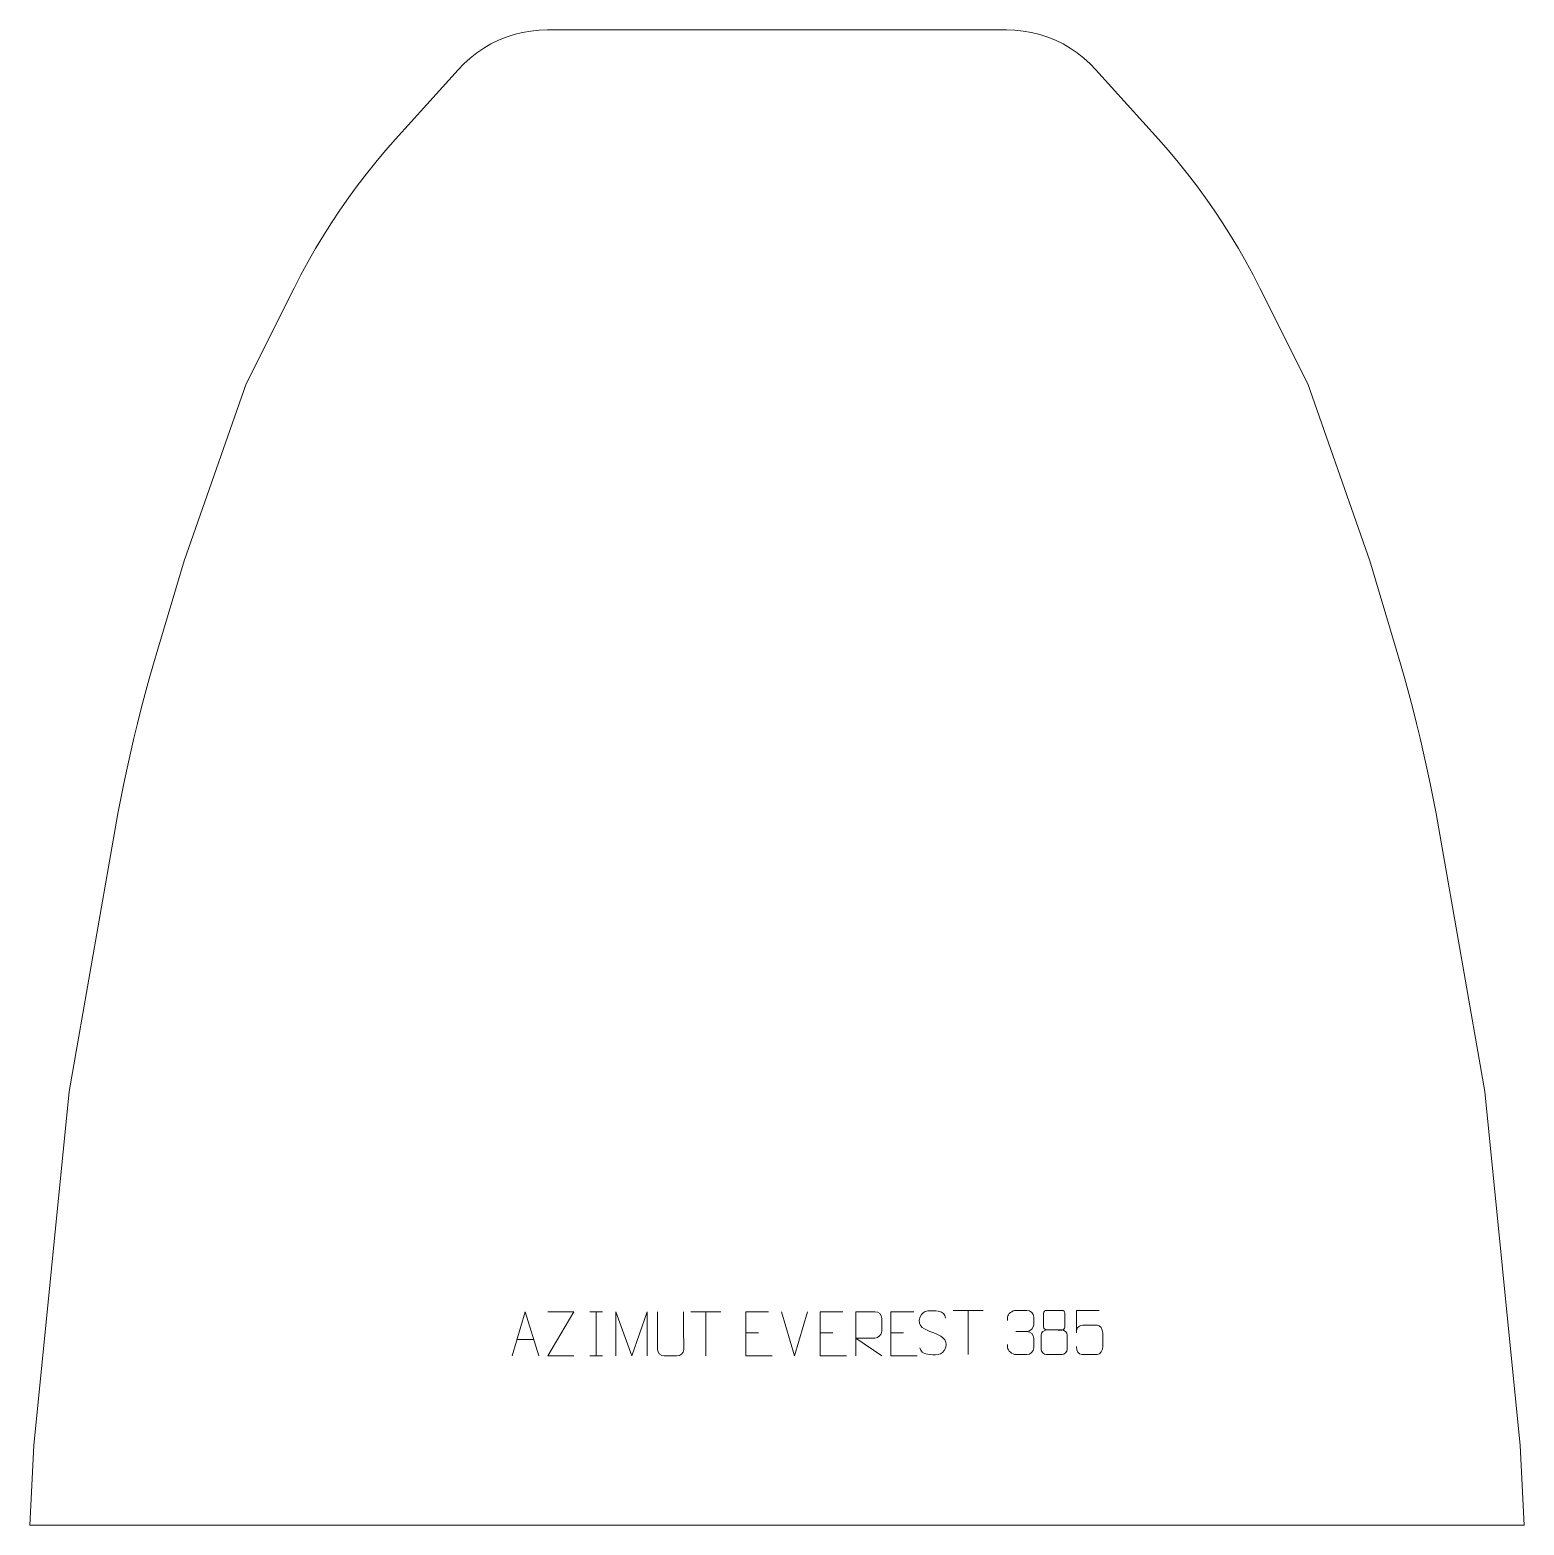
# Model space of a CAD drawing. Header units: millimetres. Extents: x -422 to 422, y 580 to 1425.
import ezdxf

# ---------------------------------------------------------------- set-up
doc = ezdxf.new("R2010")
doc.units = ezdxf.units.MM
doc.header["$MEASUREMENT"] = 0
doc.layers.add('layer 1', color=7, linetype='Continuous')

msp = doc.modelspace()

# ---------------------------------------------------------------- linework, layer by layer
at = {"layer": 'layer 1', "color": 242, "lineweight": 9}
msp.add_open_spline([(-129.7174, 1424.999), (-129.7174, 1424.999), (129.7174, 1424.999), (129.7174, 1424.999), (129.7174, 1424.999), (129.7174, 1424.999), (134.4625, 1424.8328), (134.4625, 1424.8328), (134.4625, 1424.8328), (134.4625, 1424.8328), (139.1842, 1424.3356), (139.1842, 1424.3356), (139.1842, 1424.3356), (139.1842, 1424.3356), (143.8593, 1423.5116), (143.8593, 1423.5116), (143.8593, 1423.5116), (143.8593, 1423.5116), (148.465, 1422.3637), (148.465, 1422.3637), (148.465, 1422.3637), (148.465, 1422.3637), (152.979, 1420.8955), (152.979, 1420.8955), (152.979, 1420.8955), (152.979, 1420.8955), (157.381, 1419.1167), (157.381, 1419.1167), (157.381, 1419.1167), (157.381, 1419.1167), (161.6481, 1417.0338), (161.6481, 1417.0338), (161.6481, 1417.0338), (161.6481, 1417.0338), (165.7587, 1414.6615), (165.7587, 1414.6615), (165.7587, 1414.6615), (165.7587, 1414.6615), (169.6934, 1412.0049), (169.6934, 1412.0049), (169.6934, 1412.0049), (169.6934, 1412.0049), (173.4335, 1409.0818), (173.4335, 1409.0818), (173.4335, 1409.0818), (173.4335, 1409.0818), (176.9612, 1405.9047), (176.9612, 1405.9047), (176.9612, 1405.9047), (176.9612, 1405.9047), (180.2579, 1402.49), (180.2579, 1402.49), (180.2579, 1402.49), (180.2579, 1402.49), (215.6515, 1363.1627), (215.6515, 1363.1627), (215.6515, 1363.1627), (215.6515, 1363.1627), (221.2708, 1356.7786), (221.2708, 1356.7786), (221.2708, 1356.7786), (221.2708, 1356.7786), (226.7451, 1350.2674), (226.7451, 1350.2674), (226.7451, 1350.2674), (226.7451, 1350.2674), (232.0715, 1343.6361), (232.0715, 1343.6361), (232.0715, 1343.6361), (232.0715, 1343.6361), (237.2488, 1336.8872), (237.2488, 1336.8872), (237.2488, 1336.8872), (237.2488, 1336.8872), (242.2726, 1330.0238), (242.2726, 1330.0238), (242.2726, 1330.0238), (242.2726, 1330.0238), (247.1408, 1323.0493), (247.1408, 1323.0493), (247.1408, 1323.0493), (247.1408, 1323.0493), (251.8519, 1315.9675), (251.8519, 1315.9675), (251.8519, 1315.9675), (251.8519, 1315.9675), (256.4039, 1308.7822), (256.4039, 1308.7822), (256.4039, 1308.7822), (256.4039, 1308.7822), (260.7912, 1301.4966), (260.7912, 1301.4966), (260.7912, 1301.4966), (260.7912, 1301.4966), (265.0158, 1294.1132), (265.0158, 1294.1132), (265.0158, 1294.1132), (265.0158, 1294.1132), (269.0741, 1286.6381), (269.0741, 1286.6381), (269.0741, 1286.6381), (269.0741, 1286.6381), (272.9627, 1279.0738), (272.9627, 1279.0738), (272.9627, 1279.0738), (272.9627, 1279.0738), (299.9999, 1224.9989), (299.9999, 1224.9989), (299.9999, 1224.9989), (299.9999, 1224.9989), (335.0008, 1124.9999), (335.0008, 1124.9999), (335.0008, 1124.9999), (335.0008, 1124.9999), (350.0007, 1074.9991), (350.0007, 1074.9991), (350.0007, 1074.9991), (350.0007, 1074.9991), (352.4551, 1066.6624), (352.4551, 1066.6624), (352.4551, 1066.6624), (352.4551, 1066.6624), (354.8294, 1058.3045), (354.8294, 1058.3045), (354.8294, 1058.3045), (354.8294, 1058.3045), (357.1216, 1049.9212), (357.1216, 1049.9212), (357.1216, 1049.9212), (357.1216, 1049.9212), (359.3297, 1041.5166), (359.3297, 1041.5166), (359.3297, 1041.5166), (359.3297, 1041.5166), (361.4571, 1033.0907), (361.4571, 1033.0907), (361.4571, 1033.0907), (361.4571, 1033.0907), (363.499, 1024.643), (363.499, 1024.643), (363.499, 1024.643), (363.499, 1024.643), (365.4582, 1016.1776), (365.4582, 1016.1776), (365.4582, 1016.1776), (365.4582, 1016.1776), (367.3339, 1007.6925), (367.3339, 1007.6925), (367.3339, 1007.6925), (367.3339, 1007.6925), (369.1269, 999.1896), (369.1269, 999.1896), (369.1269, 999.1896), (369.1269, 999.1896), (370.8343, 990.6684), (370.8343, 990.6684), (370.8343, 990.6684), (370.8343, 990.6684), (372.4595, 982.1316), (372.4595, 982.1316), (372.4595, 982.1316), (372.4595, 982.1316), (373.9986, 973.5785), (373.9986, 973.5785), (373.9986, 973.5785), (373.9986, 973.5785), (399.9994, 824.9987), (399.9994, 824.9987), (399.9994, 824.9987), (399.9994, 824.9987), (419.9999, 624.9986), (419.9999, 624.9986), (419.9999, 624.9986), (419.9999, 624.9986), (422.2505, 579.9988), (422.2505, 579.9988), (422.2505, 579.9988), (422.2505, 579.9988), (-422.249, 579.9988), (-422.249, 579.9988), (-422.249, 579.9988), (-422.249, 579.9988), (-419.9999, 624.9986), (-419.9999, 624.9986), (-419.9999, 624.9986), (-419.9999, 624.9986), (-399.999, 824.9987), (-399.999, 824.9987), (-399.999, 824.9987), (-399.999, 824.9987), (-373.9967, 973.5785), (-373.9967, 973.5785), (-373.9967, 973.5785), (-373.9967, 973.5785), (-372.4576, 982.1316), (-372.4576, 982.1316), (-372.4576, 982.1316), (-372.4576, 982.1316), (-370.8323, 990.6684), (-370.8323, 990.6684), (-370.8323, 990.6684), (-370.8323, 990.6684), (-369.1249, 999.1896), (-369.1249, 999.1896), (-369.1249, 999.1896), (-369.1249, 999.1896), (-367.3319, 1007.6925), (-367.3319, 1007.6925), (-367.3319, 1007.6925), (-367.3319, 1007.6925), (-365.4563, 1016.1776), (-365.4563, 1016.1776), (-365.4563, 1016.1776), (-365.4563, 1016.1776), (-363.497, 1024.643), (-363.497, 1024.643), (-363.497, 1024.643), (-363.497, 1024.643), (-361.4552, 1033.0907), (-361.4552, 1033.0907), (-361.4552, 1033.0907), (-361.4552, 1033.0907), (-359.3297, 1041.5166), (-359.3297, 1041.5166), (-359.3297, 1041.5166), (-359.3297, 1041.5166), (-357.1196, 1049.9212), (-357.1196, 1049.9212), (-357.1196, 1049.9212), (-357.1196, 1049.9212), (-354.8294, 1058.3045), (-354.8294, 1058.3045), (-354.8294, 1058.3045), (-354.8294, 1058.3045), (-352.4551, 1066.6624), (-352.4551, 1066.6624), (-352.4551, 1066.6624), (-352.4551, 1066.6624), (-349.9987, 1074.9991), (-349.9987, 1074.9991), (-349.9987, 1074.9991), (-349.9987, 1074.9991), (-334.9988, 1124.9999), (-334.9988, 1124.9999), (-334.9988, 1124.9999), (-334.9988, 1124.9999), (-299.9984, 1224.9989), (-299.9984, 1224.9989), (-299.9984, 1224.9989), (-299.9984, 1224.9989), (-272.9628, 1279.0738), (-272.9628, 1279.0738), (-272.9628, 1279.0738), (-272.9628, 1279.0738), (-269.0722, 1286.6381), (-269.0722, 1286.6381), (-269.0722, 1286.6381), (-269.0722, 1286.6381), (-265.0158, 1294.1132), (-265.0158, 1294.1132), (-265.0158, 1294.1132), (-265.0158, 1294.1132), (-260.7912, 1301.4966), (-260.7912, 1301.4966), (-260.7912, 1301.4966), (-260.7912, 1301.4966), (-256.4018, 1308.7822), (-256.4018, 1308.7822), (-256.4018, 1308.7822), (-256.4018, 1308.7822), (-251.8519, 1315.9675), (-251.8519, 1315.9675), (-251.8519, 1315.9675), (-251.8519, 1315.9675), (-247.1389, 1323.0493), (-247.1389, 1323.0493), (-247.1389, 1323.0493), (-247.1389, 1323.0493), (-242.2706, 1330.0238), (-242.2706, 1330.0238), (-242.2706, 1330.0238), (-242.2706, 1330.0238), (-237.2469, 1336.8872), (-237.2469, 1336.8872), (-237.2469, 1336.8872), (-237.2469, 1336.8872), (-232.0695, 1343.6361), (-232.0695, 1343.6361), (-232.0695, 1343.6361), (-232.0695, 1343.6361), (-226.7437, 1350.2674), (-226.7437, 1350.2674), (-226.7437, 1350.2674), (-226.7437, 1350.2674), (-221.2693, 1356.7786), (-221.2693, 1356.7786), (-221.2693, 1356.7786), (-221.2693, 1356.7786), (-215.65, 1363.1627), (-215.65, 1363.1627), (-215.65, 1363.1627), (-215.65, 1363.1627), (-180.258, 1402.49), (-180.258, 1402.49), (-180.258, 1402.49), (-180.258, 1402.49), (-176.9613, 1405.9047), (-176.9613, 1405.9047), (-176.9613, 1405.9047), (-176.9613, 1405.9047), (-173.4335, 1409.0818), (-173.4335, 1409.0818), (-173.4335, 1409.0818), (-173.4335, 1409.0818), (-169.6934, 1412.0049), (-169.6934, 1412.0049), (-169.6934, 1412.0049), (-169.6934, 1412.0049), (-165.7566, 1414.6615), (-165.7566, 1414.6615), (-165.7566, 1414.6615), (-165.7566, 1414.6615), (-161.6467, 1417.0338), (-161.6467, 1417.0338), (-161.6467, 1417.0338), (-161.6467, 1417.0338), (-157.3805, 1419.1167), (-157.3805, 1419.1167), (-157.3805, 1419.1167), (-157.3805, 1419.1167), (-152.979, 1420.8955), (-152.979, 1420.8955), (-152.979, 1420.8955), (-152.979, 1420.8955), (-148.4631, 1422.3637), (-148.4631, 1422.3637), (-148.4631, 1422.3637), (-148.4631, 1422.3637), (-143.8573, 1423.5116), (-143.8573, 1423.5116), (-143.8573, 1423.5116), (-143.8573, 1423.5116), (-139.1822, 1424.3356), (-139.1822, 1424.3356), (-139.1822, 1424.3356), (-139.1822, 1424.3356), (-134.4605, 1424.8328), (-134.4605, 1424.8328), (-134.4605, 1424.8328), (-134.4605, 1424.8328), (-129.7174, 1424.999), (-129.7174, 1424.999)], degree=3, knots=[0, 0, 0, 0, 0.01123596, 0.01123596, 0.01123596, 0.01123596, 0.02247191, 0.02247191, 0.02247191, 0.02247191, 0.03370787, 0.03370787, 0.03370787, 0.03370787, 0.04494382, 0.04494382, 0.04494382, 0.04494382, 0.05617978, 0.05617978, 0.05617978, 0.05617978, 0.06741573, 0.06741573, 0.06741573, 0.06741573, 0.07865169, 0.07865169, 0.07865169, 0.07865169, 0.08988764, 0.08988764, 0.08988764, 0.08988764, 0.1011236, 0.1011236, 0.1011236, 0.1011236, 0.11235955, 0.11235955, 0.11235955, 0.11235955, 0.12359551, 0.12359551, 0.12359551, 0.12359551, 0.13483146, 0.13483146, 0.13483146, 0.13483146, 0.14606742, 0.14606742, 0.14606742, 0.14606742, 0.15730337, 0.15730337, 0.15730337, 0.15730337, 0.16853933, 0.16853933, 0.16853933, 0.16853933, 0.17977528, 0.17977528, 0.17977528, 0.17977528, 0.19101124, 0.19101124, 0.19101124, 0.19101124, 0.20224719, 0.20224719, 0.20224719, 0.20224719, 0.21348315, 0.21348315, 0.21348315, 0.21348315, 0.2247191, 0.2247191, 0.2247191, 0.2247191, 0.23595506, 0.23595506, 0.23595506, 0.23595506, 0.24719101, 0.24719101, 0.24719101, 0.24719101, 0.25842697, 0.25842697, 0.25842697, 0.25842697, 0.26966292, 0.26966292, 0.26966292, 0.26966292, 0.28089888, 0.28089888, 0.28089888, 0.28089888, 0.29213483, 0.29213483, 0.29213483, 0.29213483, 0.30337079, 0.30337079, 0.30337079, 0.30337079, 0.31460674, 0.31460674, 0.31460674, 0.31460674, 0.3258427, 0.3258427, 0.3258427, 0.3258427, 0.33707865, 0.33707865, 0.33707865, 0.33707865, 0.34831461, 0.34831461, 0.34831461, 0.34831461, 0.35955056, 0.35955056, 0.35955056, 0.35955056, 0.37078652, 0.37078652, 0.37078652, 0.37078652, 0.38202247, 0.38202247, 0.38202247, 0.38202247, 0.39325843, 0.39325843, 0.39325843, 0.39325843, 0.40449438, 0.40449438, 0.40449438, 0.40449438, 0.41573034, 0.41573034, 0.41573034, 0.41573034, 0.42696629, 0.42696629, 0.42696629, 0.42696629, 0.43820225, 0.43820225, 0.43820225, 0.43820225, 0.4494382, 0.4494382, 0.4494382, 0.4494382, 0.46067416, 0.46067416, 0.46067416, 0.46067416, 0.47191011, 0.47191011, 0.47191011, 0.47191011, 0.48314607, 0.48314607, 0.48314607, 0.48314607, 0.49438202, 0.49438202, 0.49438202, 0.49438202, 0.50561798, 0.50561798, 0.50561798, 0.50561798, 0.51685393, 0.51685393, 0.51685393, 0.51685393, 0.52808989, 0.52808989, 0.52808989, 0.52808989, 0.53932584, 0.53932584, 0.53932584, 0.53932584, 0.5505618, 0.5505618, 0.5505618, 0.5505618, 0.56179775, 0.56179775, 0.56179775, 0.56179775, 0.57303371, 0.57303371, 0.57303371, 0.57303371, 0.58426966, 0.58426966, 0.58426966, 0.58426966, 0.59550562, 0.59550562, 0.59550562, 0.59550562, 0.60674157, 0.60674157, 0.60674157, 0.60674157, 0.61797753, 0.61797753, 0.61797753, 0.61797753, 0.62921348, 0.62921348, 0.62921348, 0.62921348, 0.64044944, 0.64044944, 0.64044944, 0.64044944, 0.65168539, 0.65168539, 0.65168539, 0.65168539, 0.66292135, 0.66292135, 0.66292135, 0.66292135, 0.6741573, 0.6741573, 0.6741573, 0.6741573, 0.68539326, 0.68539326, 0.68539326, 0.68539326, 0.69662921, 0.69662921, 0.69662921, 0.69662921, 0.70786517, 0.70786517, 0.70786517, 0.70786517, 0.71910112, 0.71910112, 0.71910112, 0.71910112, 0.73033708, 0.73033708, 0.73033708, 0.73033708, 0.74157303, 0.74157303, 0.74157303, 0.74157303, 0.75280899, 0.75280899, 0.75280899, 0.75280899, 0.76404494, 0.76404494, 0.76404494, 0.76404494, 0.7752809, 0.7752809, 0.7752809, 0.7752809, 0.78651685, 0.78651685, 0.78651685, 0.78651685, 0.79775281, 0.79775281, 0.79775281, 0.79775281, 0.80898876, 0.80898876, 0.80898876, 0.80898876, 0.82022472, 0.82022472, 0.82022472, 0.82022472, 0.83146067, 0.83146067, 0.83146067, 0.83146067, 0.84269663, 0.84269663, 0.84269663, 0.84269663, 0.85393258, 0.85393258, 0.85393258, 0.85393258, 0.86516854, 0.86516854, 0.86516854, 0.86516854, 0.87640449, 0.87640449, 0.87640449, 0.87640449, 0.88764045, 0.88764045, 0.88764045, 0.88764045, 0.8988764, 0.8988764, 0.8988764, 0.8988764, 0.91011236, 0.91011236, 0.91011236, 0.91011236, 0.92134831, 0.92134831, 0.92134831, 0.92134831, 0.93258427, 0.93258427, 0.93258427, 0.93258427, 0.94382022, 0.94382022, 0.94382022, 0.94382022, 0.95505618, 0.95505618, 0.95505618, 0.95505618, 0.96629213, 0.96629213, 0.96629213, 0.96629213, 0.97752809, 0.97752809, 0.97752809, 0.97752809, 1, 1, 1, 1], dxfattribs=at)
at = {"layer": 'layer 1', "color": 250, "lineweight": 9}
for points, knots in [([(88.0007, 688.8703), (83.7524, 690.3407), (78.8443, 692.1365), (80.8494, 697.6568), (80.8494, 697.6568), (82.3529, 701.7967), (87.5665, 701.4082), (91.1701, 700.8071), (91.1701, 700.8071), (94.0307, 700.3299), (94.8954, 699.1167), (95.206, 697.0326)], [0, 0, 0, 0, 0.25, 0.25, 0.25, 0.25, 0.5, 0.5, 0.5, 0.5, 1, 1, 1, 1]), ([(130.3666, 695.6476), (130.3666, 695.6476), (130.3666, 697.5048), (130.3666, 697.5048), (130.3666, 697.5048), (130.3523, 699.2467), (133.0168, 701.3648), (135.0759, 701.3421), (135.0759, 701.3421), (137.14, 701.3421), (139.204, 701.3421), (141.2677, 701.3421), (141.2677, 701.3421), (143.4622, 701.3509), (145.0605, 699.5041), (145.1049, 697.592), (145.1049, 697.592), (145.1045, 696.1569), (145.1045, 694.7218), (145.1049, 693.2863), (145.1049, 693.2863), (145.0563, 691.6328), (143.4537, 689.4028), (141.2554, 689.4128), (141.2554, 689.4128), (143.4591, 689.4016), (145.0671, 687.5984), (145.1211, 685.5389), (145.1211, 685.5389), (145.1207, 683.7542), (145.1207, 681.9695), (145.1211, 680.1844), (145.1211, 680.1844), (145.1312, 678.123), (143.0763, 676.3599), (141.2554, 676.368), (141.2554, 676.368), (139.1901, 676.3683), (137.1249, 676.3683), (135.0593, 676.368), (135.0593, 676.368), (132.8907, 676.3795), (130.3597, 678.7797), (130.3411, 680.2415), (130.3411, 680.2415), (130.3411, 680.2415), (130.3411, 682.1501), (130.3411, 682.1501)], [0, 0, 0, 0, 0.07692308, 0.07692308, 0.07692308, 0.07692308, 0.15384615, 0.15384615, 0.15384615, 0.15384615, 0.23076923, 0.23076923, 0.23076923, 0.23076923, 0.30769231, 0.30769231, 0.30769231, 0.30769231, 0.38461538, 0.38461538, 0.38461538, 0.38461538, 0.46153846, 0.46153846, 0.46153846, 0.46153846, 0.53846154, 0.53846154, 0.53846154, 0.53846154, 0.61538462, 0.61538462, 0.61538462, 0.61538462, 0.69230769, 0.69230769, 0.69230769, 0.69230769, 0.76923077, 0.76923077, 0.76923077, 0.76923077, 0.84615385, 0.84615385, 0.84615385, 0.84615385, 1, 1, 1, 1]), ([(-149.6265, 675.6226), (-149.6265, 675.6226), (-142.2555, 700.5761), (-142.2555, 700.5761), (-142.2555, 700.5761), (-142.2555, 700.5761), (-134.6856, 675.6226), (-134.6856, 675.6226)], [0, 0, 0, 0, 0.33333333, 0.33333333, 0.33333333, 0.33333333, 1, 1, 1, 1]), ([(-114.8587, 675.6206), (-114.8587, 675.6206), (-129.4777, 675.6206), (-129.4777, 675.6206), (-129.4777, 675.6206), (-129.4777, 675.6206), (-114.8344, 700.578), (-114.8344, 700.578), (-114.8344, 700.578), (-114.8344, 700.578), (-129.4777, 700.578), (-129.4777, 700.578)], [0, 0, 0, 0, 0.25, 0.25, 0.25, 0.25, 0.5, 0.5, 0.5, 0.5, 1, 1, 1, 1]), ([(-90.9985, 675.6204), (-90.9985, 675.6204), (-90.9985, 700.5783), (-90.9985, 700.5783), (-90.9985, 700.5783), (-90.9985, 700.5783), (-82.0734, 675.6204), (-82.0734, 675.6204), (-82.0734, 675.6204), (-82.0734, 675.6204), (-73.3135, 700.5778), (-73.3135, 700.5778), (-73.3135, 700.5778), (-73.3135, 700.5778), (-73.3135, 675.6204), (-73.3135, 675.6204)], [0, 0, 0, 0, 0.2, 0.2, 0.2, 0.2, 0.4, 0.4, 0.4, 0.4, 0.6, 0.6, 0.6, 0.6, 1, 1, 1, 1]), ([(-52.8288, 700.5803), (-52.8292, 695.0408), (-52.7334, 684.839), (-52.733, 679.2986), (-52.733, 679.2986), (-52.8728, 677.0591), (-54.55, 675.6329), (-56.6977, 675.6224), (-56.6977, 675.6224), (-59.0296, 675.6228), (-61.3615, 675.6228), (-63.693, 675.6224), (-63.693, 675.6224), (-65.618, 675.5209), (-67.5901, 677.3374), (-67.5789, 679.2819), (-67.5789, 679.2819), (-67.5786, 684.8438), (-67.4832, 695.0192), (-67.4836, 700.5803)], [0, 0, 0, 0, 0.16666667, 0.16666667, 0.16666667, 0.16666667, 0.33333333, 0.33333333, 0.33333333, 0.33333333, 0.5, 0.5, 0.5, 0.5, 0.66666667, 0.66666667, 0.66666667, 0.66666667, 1, 1, 1, 1]), ([(-4.715, 700.5761), (-4.715, 700.5761), (-17.5889, 700.5761), (-17.5889, 700.5761), (-17.5889, 700.5761), (-17.5889, 700.5761), (-17.5889, 675.6225), (-17.5889, 675.6225), (-17.5889, 675.6225), (-17.5889, 675.6225), (-2.7231, 675.6225), (-2.7231, 675.6225)], [0, 0, 0, 0, 0.25, 0.25, 0.25, 0.25, 0.5, 0.5, 0.5, 0.5, 1, 1, 1, 1]), ([(37.285, 700.5761), (37.285, 700.5761), (24.4111, 700.5761), (24.4111, 700.5761), (24.4111, 700.5761), (24.4111, 700.5761), (24.4111, 675.6225), (24.4111, 675.6225), (24.4111, 675.6225), (24.4111, 675.6225), (39.2769, 675.6225), (39.2769, 675.6225)], [0, 0, 0, 0, 0.25, 0.25, 0.25, 0.25, 0.5, 0.5, 0.5, 0.5, 1, 1, 1, 1]), ([(44.5119, 675.6226), (44.5119, 675.6226), (44.5119, 700.5761), (44.5119, 700.5761), (44.5119, 700.5761), (48.1067, 700.5761), (51.7022, 700.5761), (55.2974, 700.5761), (55.2974, 700.5761), (57.6227, 700.5384), (59.18, 699.0484), (59.1759, 696.682), (59.1759, 696.682), (59.1755, 694.6465), (59.1755, 691.5871), (59.1759, 689.5511), (59.1759, 689.5511), (59.1694, 687.6756), (57.3571, 685.7338), (55.3476, 685.7147), (55.3476, 685.7147), (55.3476, 685.7147), (44.5119, 685.7147), (44.5119, 685.7147), (44.5119, 685.7147), (44.5119, 685.7147), (59.1666, 675.6226), (59.1666, 675.6226)], [0, 0, 0, 0, 0.125, 0.125, 0.125, 0.125, 0.25, 0.25, 0.25, 0.25, 0.375, 0.375, 0.375, 0.375, 0.5, 0.5, 0.5, 0.5, 0.625, 0.625, 0.625, 0.625, 0.75, 0.75, 0.75, 0.75, 1, 1, 1, 1]), ([(77.285, 700.5761), (77.285, 700.5761), (64.4111, 700.5761), (64.4111, 700.5761), (64.4111, 700.5761), (64.4111, 700.5761), (64.4111, 675.6225), (64.4111, 675.6225), (64.4111, 675.6225), (64.4111, 675.6225), (79.2769, 675.6225), (79.2769, 675.6225)], [0, 0, 0, 0, 0.25, 0.25, 0.25, 0.25, 0.5, 0.5, 0.5, 0.5, 1, 1, 1, 1]), ([(150.7163, 699.8672), (150.7163, 697.6542), (150.7163, 693.9719), (150.7163, 691.7586), (150.7163, 691.7586), (150.7313, 691.2512), (151.5387, 690.3198), (152.2388, 690.321), (152.2388, 690.321), (155.2087, 690.3212), (158.1789, 690.2363), (161.1493, 690.236), (161.1493, 690.236), (161.9464, 690.2402), (162.6671, 691.0305), (162.6645, 691.7512), (162.6645, 691.7512), (162.6642, 693.9672), (162.6642, 697.6519), (162.6645, 699.8672), (162.6645, 699.8672), (162.646, 700.578), (162.0346, 701.3384), (161.2007, 701.331), (161.2007, 701.331), (158.1836, 701.3307), (155.1667, 701.3307), (152.1501, 701.331), (152.1501, 701.331), (151.5237, 701.3386), (150.6996, 700.6276), (150.7163, 699.8672)], [0, 0, 0, 0, 0.11111111, 0.11111111, 0.11111111, 0.11111111, 0.22222222, 0.22222222, 0.22222222, 0.22222222, 0.33333333, 0.33333333, 0.33333333, 0.33333333, 0.44444444, 0.44444444, 0.44444444, 0.44444444, 0.55555556, 0.55555556, 0.55555556, 0.55555556, 0.66666667, 0.66666667, 0.66666667, 0.66666667, 0.77777778, 0.77777778, 0.77777778, 0.77777778, 1, 1, 1, 1]), ([(182.0638, 701.3111), (182.0638, 701.3111), (169.2121, 701.3111), (169.2121, 701.3111), (169.2121, 701.3111), (169.2124, 697.0805), (169.2124, 692.8496), (169.2121, 688.6184), (169.2121, 688.6184), (169.2118, 691.9285), (170.8428, 693.0003), (173.6548, 693.0608), (173.6548, 693.0608), (176.0944, 693.0611), (178.5339, 693.0611), (180.9731, 693.0608), (180.9731, 693.0608), (182.6229, 693.0676), (184.0978, 690.6871), (184.1263, 688.6184), (184.1263, 688.6184), (184.126, 686.0311), (184.126, 683.4435), (184.1263, 680.8558), (184.1263, 680.8558), (184.1725, 678.8964), (182.6731, 676.4601), (181.0472, 676.4016), (181.0472, 676.4016), (179.0907, 676.4019), (174.1957, 676.4019), (172.2387, 676.4016), (172.2387, 676.4016), (170.3932, 676.3928), (169.2861, 678.3576), (169.2653, 680.9087)], [0, 0, 0, 0, 0.1, 0.1, 0.1, 0.1, 0.2, 0.2, 0.2, 0.2, 0.3, 0.3, 0.3, 0.3, 0.4, 0.4, 0.4, 0.4, 0.5, 0.5, 0.5, 0.5, 0.6, 0.6, 0.6, 0.6, 0.7, 0.7, 0.7, 0.7, 0.8, 0.8, 0.8, 0.8, 1, 1, 1, 1]), ([(88.0007, 688.8702), (92.0193, 687.2235), (97.0488, 685.3352), (95.2148, 679.9749), (95.2148, 679.9749), (93.755, 675.7085), (88.8442, 675.9652), (85.1181, 676.5199), (85.1181, 676.5199), (82.3681, 676.9297), (81.1472, 678.1432), (80.7692, 680.2554)], [0, 0, 0, 0, 0.25, 0.25, 0.25, 0.25, 0.5, 0.5, 0.5, 0.5, 1, 1, 1, 1]), ([(149.2575, 687.349), (149.2575, 684.1782), (149.2575, 682.4761), (149.2575, 679.3047), (149.2575, 679.3047), (149.249, 678.0828), (150.9469, 676.3901), (152.1995, 676.3816), (152.1995, 676.3816), (155.1826, 676.3819), (158.1659, 676.3819), (161.1493, 676.3816), (161.1493, 676.3816), (162.4726, 676.3933), (164.093, 678.0149), (164.0819, 679.3141), (164.0819, 679.3141), (164.0816, 682.4823), (164.0816, 684.1811), (164.0819, 687.349), (164.0819, 687.349), (164.0122, 688.7294), (162.4344, 690.308), (161.129, 690.3019), (161.129, 690.3019), (158.1524, 690.3016), (155.1758, 690.3016), (152.1995, 690.3019), (152.1995, 690.3019), (151.12, 690.3083), (149.2737, 688.7294), (149.2575, 687.349)], [0, 0, 0, 0, 0.11111111, 0.11111111, 0.11111111, 0.11111111, 0.22222222, 0.22222222, 0.22222222, 0.22222222, 0.33333333, 0.33333333, 0.33333333, 0.33333333, 0.44444444, 0.44444444, 0.44444444, 0.44444444, 0.55555556, 0.55555556, 0.55555556, 0.55555556, 0.66666667, 0.66666667, 0.66666667, 0.66666667, 0.77777778, 0.77777778, 0.77777778, 0.77777778, 1, 1, 1, 1])]:
    msp.add_open_spline(points, degree=3, knots=knots, dxfattribs=at)
for points in [[(-105.7401, 700.5761), (-105.7401, 700.5761), (-98.572, 700.5761), (-98.572, 700.5761)], [(-102.1561, 700.5761), (-102.1561, 700.5761), (-102.1561, 675.6226), (-102.1561, 675.6226)], [(-48.6496, 700.5526), (-48.6496, 700.5526), (-31.6624, 700.5526), (-31.6624, 700.5526)], [(-40.1558, 675.6226), (-40.1558, 675.6226), (-40.1558, 700.5761), (-40.1558, 700.5761)], [(9.844, 675.6225), (9.844, 675.6225), (2.5222, 700.5761), (2.5222, 700.5761)], [(17.1659, 700.5761), (17.1659, 700.5761), (9.8441, 675.6225), (9.8441, 675.6225)], [(99.5071, 701.3236), (99.5071, 701.3236), (116.4943, 701.3236), (116.4943, 701.3236)], [(108.0009, 676.3936), (108.0009, 676.3936), (108.0009, 701.3471), (108.0009, 701.3471)], [(-146.9039, 684.872), (-146.9039, 684.872), (-137.4082, 684.872), (-137.4082, 684.872)], [(-17.5889, 688.6964), (-17.5889, 688.6964), (-10.4208, 688.6964), (-10.4208, 688.6964)], [(24.4111, 688.6964), (24.4111, 688.6964), (31.5792, 688.6964), (31.5792, 688.6964)], [(64.4111, 688.6964), (64.4111, 688.6964), (71.5792, 688.6964), (71.5792, 688.6964)], [(135.0763, 689.4024), (135.0763, 689.4024), (141.2727, 689.4024), (141.2727, 689.4024)], [(-105.7401, 675.6226), (-105.7401, 675.6226), (-98.572, 675.6226), (-98.572, 675.6226)]]:
    msp.add_open_spline(points, degree=3, dxfattribs=at)

doc.saveas('drawing.dxf')
